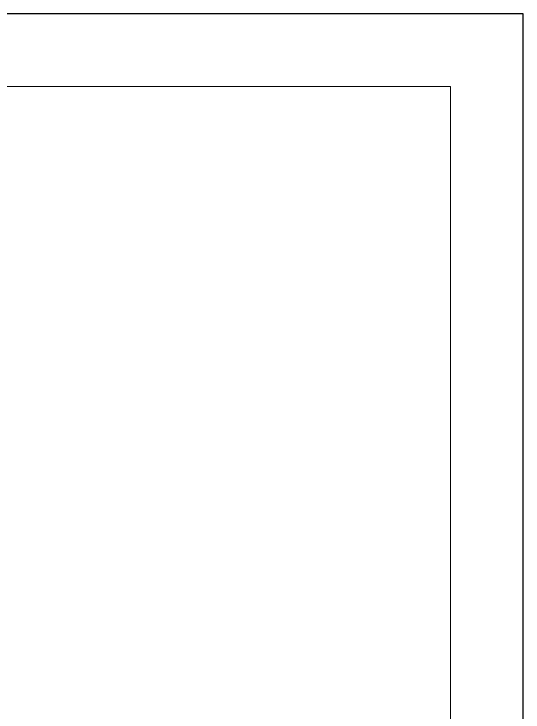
# Model space of a CAD drawing. Header units: millimetres. Extents: x 3546612 to 5615882, y 547008 to 3162891.
# Drawn here: x 5387025 to 5387725, y 2456757 to 2457718 of the extents above; entities that cross this region are included whole.
import ezdxf

# ---------------------------------------------------------------- set-up
doc = ezdxf.new("R2010")
doc.units = ezdxf.units.MM
doc.layers.add('XR-평면도$0$A-ELEV-LIN3', color=9, linetype='Continuous', lineweight=18)
doc.layers.add('XR-평면도$0$Parking_화물', color=9, linetype='Continuous')

# ---------------------------------------------------------------- blocks, each defined once
blk = doc.blocks.new('XR-평면도$0$주차구획_1')
at = {"layer": 'XR-평면도$0$A-ELEV-LIN3'}
blk.add_lwpolyline([(-5900, 1450), (5900, 1450), (5900, -1450), (-5900, -1450)], close=True, dxfattribs=at)
at = {"layer": 'XR-평면도$0$Parking_화물'}
blk.add_lwpolyline([(-6000, 1550), (6000, 1550), (6000, -1550), (-6000, -1550)], close=True, dxfattribs=at)
blk = doc.blocks.new('XR-평면도$0$화물주차구획_1F(210411)')
at = {"xscale": -1}
blk.add_blockref('XR-평면도$0$주차구획_1', (12150543.96, 811113.36), dxfattribs=at)

msp = doc.modelspace()

# ---------------------------------------------------------------- block references
at = {"color": 2, "rotation": 90}
for p in [(6197288.4, -9698826.39), (6197288.41, -9698826.39), (6197288.41, -9698826.39)]:
    msp.add_blockref('XR-평면도$0$화물주차구획_1F(210411)', p, dxfattribs=at)

doc.saveas('drawing.dxf')
